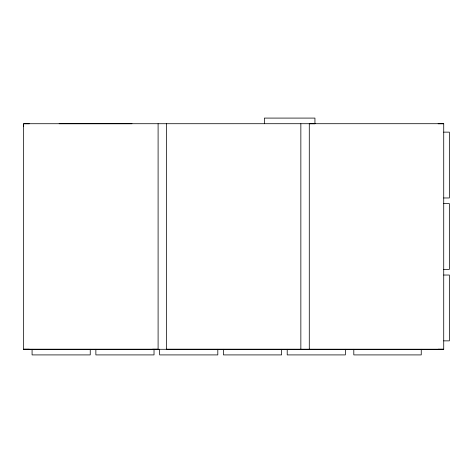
<?xml version="1.0" encoding="UTF-8"?>
<svg xmlns="http://www.w3.org/2000/svg" width="473" height="473" viewBox="0 0 473 473"><rect width="100%" height="100%" fill="white"/><g stroke="black" fill="none" stroke-linecap="round" stroke-linejoin="round"><path stroke-width="0.71" d="M438.116 349.24L443.721 349.263L443.727 123.707L23.65 123.725L23.65 349.293L443.727 349.293L166.526 349.24M438.116 123.76L443.721 123.737M29.261 349.24L23.656 349.263L158.1 349.263L158.1 123.749M59.155 123.713L131.973 123.713M443.727 132.138L449.35 132.138L449.35 197.968L443.727 197.968M443.727 203.585L449.35 203.585L449.35 269.415L443.727 269.415M443.727 275.032L449.35 275.032L449.35 340.862L443.727 340.862M314.882 123.76L309.283 123.743L309.283 349.257M29.261 123.76L23.656 123.737L23.656 126.297M152.495 349.24L158.1 349.263M421.248 349.293L421.248 354.91L353.804 354.91L353.804 349.293M345.373 349.293L345.373 354.91L287.212 354.91L287.212 349.293M314.941 123.707L314.941 118.09L264.36 118.09L264.36 123.707M300.852 123.749L300.852 349.257M281.595 349.293L281.595 354.91L223.427 354.91L223.427 349.293M217.811 349.293L217.811 354.91L159.649 354.91L159.649 349.293M166.526 123.755L166.526 349.269M154.027 349.293L154.027 354.91L95.865 354.91L95.865 349.293M90.242 349.293L90.242 354.91L32.081 354.91L32.081 349.293"/></g></svg>
